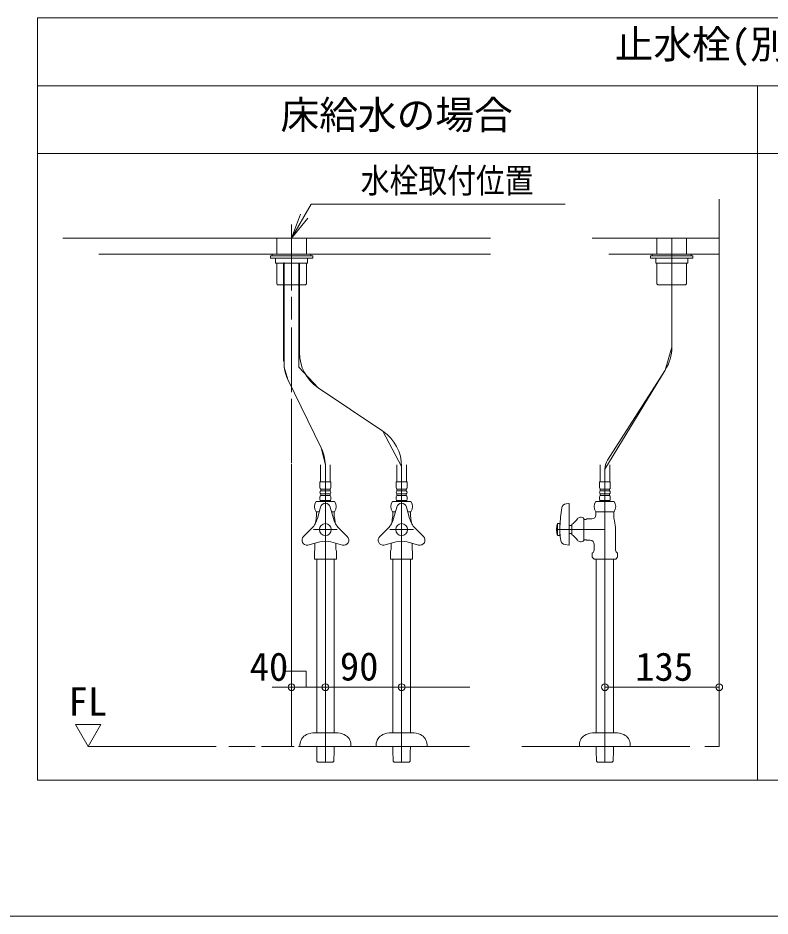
# Model space of a CAD drawing. Units: millimetres, scale not verified. Extents: x -1002 to 1002, y -687 to 676.
# Drawn here: x -53.3 to 335.2, y -687.1 to -223.2 of the extents above; entities that cross this region are included whole.
import ezdxf
from ezdxf.enums import TextEntityAlignment as Align

# ---------------------------------------------------------------- set-up
doc = ezdxf.new("R2010")
doc.units = ezdxf.units.MM
doc.header["$LTSCALE"] = 5
doc.layers.add('F-0', color=7, linetype='Continuous', lineweight=15)
doc.styles.add('ＭＳ ゴシック', font='')
doc.styles.get('ＭＳ ゴシック').set_extended_font_data('MS Gothic')

msp = doc.modelspace()

# ---------------------------------------------------------------- linework, layer by layer
at = {"layer": 'F-0', "lineweight": 18}
for p, q in [((-43.267, -616.931), (-43.267, -223.181)), ((-43.267, -223.181), (700.483, -223.181)), ((-43.267, -258.181), (700.483, -258.181)), ((328.608, -616.931), (328.608, -258.181)), ((328.608, -616.931), (-43.267, -616.931))]:
    msp.add_line(p, q, dxfattribs=at)
at = {"layer": 'F-0'}
for p, q in [((-43.267, -293.181), (328.608, -293.181)), ((328.608, -293.181), (700.483, -293.181)), ((87.983, -336.931), (98.087, -319.431)), ((98.087, -319.431), (229.337, -319.431)), ((308.921, -316.806), (308.921, -599.431)), ((87.983, -336.931), (92.651, -324.471)), ((87.983, -336.931), (94.546, -325.565)), ((87.983, -336.931), (96.44, -326.658)), ((87.983, -329.904), (87.983, -363.925)), ((-30.142, -336.931), (-11.373, -336.931)), ((190.796, -336.931), (-11.581, -336.931)), ((80.327, -336.931), (80.327, -345.244)), ((95.64, -345.244), (95.64, -336.931)), ((243.296, -336.931), (308.921, -336.931)), ((308.921, -336.931), (252.383, -336.931)), ((276.765, -345.244), (276.765, -336.931)), ((284.421, -393.248), (284.421, -336.931)), ((284.421, -393.248), (284.421, -336.931)), ((292.077, -336.931), (292.077, -345.244)), ((190.796, -345.244), (-11.572, -345.244)), ((-11.302, -345.244), (190.796, -345.244)), ((77.046, -346.119), (77.046, -347.213)), ((98.921, -346.119), (77.046, -346.119)), ((77.046, -347.213), (98.921, -347.213)), ((77.921, -345.244), (98.046, -345.244)), ((77.921, -346.119), (77.921, -345.244)), ((98.046, -346.119), (77.921, -346.119)), ((96.296, -347.213), (79.671, -347.213)), ((79.671, -347.213), (79.671, -349.838)), ((96.296, -349.838), (96.296, -347.213)), ((98.046, -345.244), (98.046, -346.119)), ((98.921, -347.213), (98.921, -346.119)), ((98.921, -346.775), (98.921, -347.213)), ((273.483, -347.213), (273.483, -346.119)), ((273.483, -346.119), (295.358, -346.119)), ((273.483, -346.775), (273.483, -347.213)), ((295.358, -347.213), (273.483, -347.213)), ((274.358, -345.244), (274.358, -346.119)), ((294.483, -345.244), (274.358, -345.244)), ((274.358, -346.119), (294.483, -346.119)), ((276.108, -347.213), (292.733, -347.213)), ((276.108, -349.838), (276.108, -347.213)), ((292.733, -347.213), (292.733, -349.838)), ((294.483, -346.119), (294.483, -345.244)), ((295.358, -346.119), (295.358, -347.213)), ((79.671, -349.838), (96.296, -349.838)), ((80.327, -349.838), (80.327, -360.513)), ((83.912, -400.372), (83.912, -349.838)), ((84.155, -349.577), (84.155, -403.625)), ((91.812, -349.838), (91.812, -403.488)), ((92.055, -396.013), (92.055, -349.838)), ((95.64, -360.513), (95.64, -349.838)), ((292.733, -349.838), (276.108, -349.838)), ((276.765, -360.513), (276.765, -349.838)), ((292.077, -349.838), (292.077, -360.513)), ((80.655, -360.841), (80.327, -360.513)), ((80.765, -360.95), (80.655, -360.841)), ((80.765, -360.95), (94.808, -360.95)), ((94.808, -360.95), (95.202, -360.95)), ((95.312, -360.841), (95.202, -360.95)), ((95.64, -360.513), (95.312, -360.841)), ((276.765, -360.513), (277.093, -360.841)), ((277.093, -360.841), (277.202, -360.95)), ((277.596, -360.95), (277.202, -360.95)), ((291.64, -360.95), (277.596, -360.95)), ((291.64, -360.95), (291.749, -360.841)), ((291.749, -360.841), (292.077, -360.513)), ((87.983, -367.219), (87.983, -378.887)), ((87.983, -383.005), (87.983, -416.497)), ((101.736, -414.175), (91.812, -403.488)), ((86.117, -409.942), (84.155, -403.625)), ((249.858, -456.229), (280.973, -405.036)), ((86.117, -409.942), (103.279, -445.218)), ((86.117, -409.942), (103.279, -445.218)), ((101.736, -414.175), (135.177, -436.627)), ((135.177, -436.627), (101.736, -414.175)), ((87.983, -419.928), (87.983, -452.975)), ((144.858, -454.788), (135.177, -436.627)), ((105.467, -453.937), (103.279, -445.218)), ((87.983, -453.447), (87.983, -472.087)), ((102.968, -454.05), (102.968, -462.8)), ((107.999, -462.8), (107.999, -454.05)), ((142.343, -454.05), (142.343, -462.8)), ((147.374, -462.8), (147.374, -454.05)), ((247.343, -462.8), (247.343, -454.05)), ((252.374, -454.05), (252.374, -462.8)), ((105.483, -454.788), (105.483, -462.8)), ((105.483, -454.788), (105.483, -487.431)), ((144.858, -454.788), (144.858, -462.8)), ((144.858, -454.788), (144.858, -487.431)), ((249.858, -456.229), (249.858, -462.8)), ((249.858, -456.229), (249.858, -607.634)), ((87.983, -459.498), (87.983, -576.18)), ((108.283, -462.8), (102.683, -462.8)), ((102.683, -462.8), (102.683, -465.753)), ((105.483, -462.8), (105.483, -607.634)), ((108.283, -465.753), (108.283, -462.8)), ((147.658, -462.8), (142.058, -462.8)), ((142.058, -462.8), (142.058, -465.753)), ((144.858, -462.8), (144.858, -607.634)), ((147.658, -465.753), (147.658, -462.8)), ((247.058, -462.8), (252.658, -462.8)), ((247.058, -465.753), (247.058, -462.8)), ((249.858, -462.8), (249.858, -487.431)), ((252.658, -462.8), (252.658, -465.753)), ((103.077, -466.519), (107.89, -466.519)), ((103.077, -467.394), (103.077, -466.519)), ((107.89, -467.394), (103.077, -467.394)), ((107.89, -466.519), (107.89, -467.394)), ((142.452, -466.519), (147.265, -466.519)), ((142.452, -467.394), (142.452, -466.519)), ((147.265, -467.394), (142.452, -467.394)), ((147.265, -466.519), (147.265, -467.394)), ((252.265, -466.519), (247.452, -466.519)), ((247.452, -466.519), (247.452, -467.394)), ((247.452, -467.394), (252.265, -467.394)), ((252.265, -467.394), (252.265, -466.519)), ((100.728, -472.863), (110.239, -472.863)), ((102.683, -470.566), (102.683, -471.988)), ((103.077, -468.925), (107.89, -468.925)), ((103.077, -469.8), (103.077, -468.925)), ((107.89, -469.8), (103.077, -469.8)), ((103.121, -472.425), (107.846, -472.425)), ((107.89, -468.925), (107.89, -469.8)), ((108.283, -471.988), (108.283, -470.566)), ((140.103, -472.863), (149.614, -472.863)), ((142.058, -470.566), (142.058, -471.988)), ((142.452, -468.925), (147.265, -468.925)), ((142.452, -469.8), (142.452, -468.925)), ((147.265, -469.8), (142.452, -469.8)), ((142.496, -472.425), (147.221, -472.425)), ((147.265, -468.925), (147.265, -469.8)), ((147.658, -471.988), (147.658, -470.566)), ((254.614, -472.863), (245.103, -472.863)), ((247.058, -471.988), (247.058, -470.566)), ((252.265, -468.925), (247.452, -468.925)), ((247.452, -468.925), (247.452, -469.8)), ((247.452, -469.8), (252.265, -469.8)), ((252.221, -472.425), (247.496, -472.425)), ((252.265, -469.8), (252.265, -468.925)), ((252.658, -470.566), (252.658, -471.988)), ((102.948, -475.814), (101.35, -481.776)), ((108.019, -475.814), (109.616, -481.776)), ((142.323, -475.814), (140.725, -481.776)), ((147.394, -475.814), (148.991, -481.776)), ((229.827, -474.102), (231.234, -473.904)), ((231.483, -495.273), (231.483, -474.12)), ((87.983, -477.893), (87.983, -576.783)), ((102.297, -478.244), (100.728, -478.244)), ((100.89, -478.244), (100.89, -479.124)), ((100.89, -478.244), (101.398, -478.244)), ((100.89, -479.124), (100.89, -479.775)), ((102.297, -478.244), (101.398, -478.244)), ((109.569, -478.244), (108.67, -478.244)), ((110.239, -478.244), (108.67, -478.244)), ((110.077, -479.124), (110.077, -479.775)), ((140.103, -478.244), (140.773, -478.244)), ((140.265, -478.244), (140.265, -479.124)), ((140.265, -479.124), (140.265, -479.775)), ((141.672, -478.244), (140.773, -478.244)), ((148.944, -478.244), (148.045, -478.244)), ((149.614, -478.244), (148.045, -478.244)), ((238.921, -481.713), (238.921, -493.15)), ((238.921, -482.181), (239.577, -482.181)), ((239.577, -482.181), (240.193, -482.181)), ((245.103, -478.244), (254.614, -478.244)), ((245.265, -478.244), (245.265, -479.124)), ((245.773, -478.244), (245.265, -478.244)), ((245.265, -479.124), (245.265, -479.775)), ((245.773, -478.244), (253.944, -478.244)), ((254.452, -478.244), (253.944, -478.244)), ((254.452, -478.244), (254.452, -479.124)), ((254.452, -479.124), (254.452, -479.775)), ((94.155, -491.044), (98.52, -486.679)), ((116.812, -491.044), (112.447, -486.679)), ((133.53, -491.044), (137.895, -486.679)), ((156.187, -491.044), (151.822, -486.679)), ((225.358, -484.369), (225.241, -484.806)), ((225.358, -490.494), (225.358, -484.369)), ((226.671, -484.369), (225.358, -484.369)), ((226.671, -484.369), (226.671, -490.494)), ((226.671, -485.681), (226.671, -489.181)), ((232.796, -485.353), (231.483, -485.353)), ((232.796, -490.056), (232.796, -484.806)), ((111.575, -487.431), (99.392, -487.431)), ((111.575, -487.431), (99.688, -487.431)), ((105.483, -487.431), (105.483, -607.634)), ((150.95, -487.431), (138.767, -487.431)), ((150.95, -487.431), (138.767, -487.431)), ((144.858, -487.431), (144.858, -607.634)), ((249.858, -487.431), (224.921, -487.431)), ((249.858, -487.431), (224.921, -487.431)), ((231.483, -489.509), (232.796, -489.509)), ((249.858, -607.634), (249.858, -487.431)), ((255.327, -487.431), (255.327, -497.677)), ((96.358, -495.525), (102.653, -493.838)), ((100.015, -494.545), (100.015, -497.677)), ((114.276, -495.436), (108.314, -493.838)), ((110.952, -497.677), (110.952, -494.545)), ((135.733, -495.525), (142.028, -493.838)), ((139.39, -494.545), (139.39, -497.677)), ((153.651, -495.436), (147.689, -493.838)), ((150.327, -497.677), (150.327, -494.545)), ((229.314, -495.22), (231.234, -495.49)), ((239.577, -492.681), (238.921, -492.681)), ((240.193, -492.681), (239.577, -492.681)), ((244.39, -495.088), (244.39, -497.677)), ((243.291, -499.681), (243.749, -499.223)), ((243.291, -499.681), (243.291, -501.755)), ((255.968, -499.223), (256.426, -499.681)), ((256.426, -501.755), (256.426, -499.681)), ((256.426, -501.755), (256.426, -499.681)), ((99.905, -502.744), (99.796, -502.634)), ((99.905, -502.744), (100.9, -502.744)), ((111.062, -502.744), (100.9, -502.744)), ((100.977, -592.431), (100.977, -502.744)), ((109.99, -502.744), (109.99, -592.431)), ((139.28, -502.744), (139.171, -502.634)), ((139.28, -502.744), (140.275, -502.744)), ((150.437, -502.744), (140.275, -502.744)), ((140.352, -592.431), (140.352, -502.744)), ((149.365, -502.744), (149.365, -592.431)), ((243.291, -501.755), (244.28, -502.744)), ((244.28, -502.744), (255.437, -502.744)), ((245.352, -502.744), (245.352, -592.431)), ((254.365, -592.431), (254.365, -502.744)), ((255.437, -502.744), (256.426, -501.755)), ((77.993, -568.895), (180.117, -568.895)), ((249.858, -568.895), (308.917, -568.895)), ((87.983, -576.783), (87.983, -588.435)), ((87.983, -579.612), (87.983, -586.182)), ((-23.579, -588.065), (-10.454, -588.065)), ((-17.017, -599.431), (-23.579, -588.065)), ((-10.454, -588.065), (-17.017, -599.431)), ((87.983, -588.619), (87.983, -599.431)), ((87.983, -589.124), (87.983, -599.431)), ((110.823, -592.431), (100.144, -592.431)), ((150.198, -592.431), (139.519, -592.431)), ((244.519, -592.431), (255.198, -592.431)), ((-17.017, -599.431), (49.015, -599.431)), ((55.657, -599.431), (69.177, -599.431)), ((72.497, -599.431), (89.397, -599.431)), ((91.582, -599.431), (179.938, -599.431)), ((92.358, -598.556), (92.358, -599.431)), ((118.608, -599.431), (92.358, -599.431)), ((100.977, -600.586), (100.977, -599.433)), ((101.001, -601.509), (100.977, -600.586)), ((109.99, -600.586), (109.966, -601.509)), ((109.99, -599.433), (109.99, -600.586)), ((118.608, -599.431), (118.608, -598.556)), ((131.733, -598.556), (131.733, -599.431)), ((157.983, -599.431), (131.733, -599.431)), ((140.352, -600.586), (140.352, -599.433)), ((140.376, -601.509), (140.352, -600.586)), ((149.365, -600.586), (149.341, -601.509)), ((149.365, -599.433), (149.365, -600.586)), ((157.983, -599.431), (157.983, -598.556)), ((207.017, -599.431), (293.697, -599.431)), ((236.733, -599.431), (236.733, -598.556)), ((236.733, -599.431), (262.983, -599.431)), ((245.352, -599.431), (245.352, -600.586)), ((245.352, -600.586), (245.376, -601.509)), ((245.376, -601.509), (245.497, -607.126)), ((254.22, -607.126), (254.341, -601.509)), ((254.341, -601.509), (254.365, -600.586)), ((254.365, -600.586), (254.365, -599.431)), ((262.983, -598.556), (262.983, -599.431)), ((301.481, -599.431), (301.537, -599.431)), ((101.658, -607.634), (101.765, -607.634)), ((101.658, -607.634), (101.658, -607.634)), ((101.765, -607.634), (109.202, -607.634)), ((109.202, -607.634), (109.309, -607.634)), ((109.309, -607.634), (109.309, -607.634)), ((141.033, -607.634), (141.14, -607.634)), ((141.033, -607.634), (141.033, -607.634)), ((141.14, -607.634), (148.577, -607.634)), ((148.577, -607.634), (148.684, -607.634)), ((148.684, -607.634), (148.684, -607.634)), ((245.497, -607.126), (246.033, -607.634)), ((253.577, -607.634), (246.14, -607.634)), ((253.684, -607.634), (254.22, -607.126)), ((-1002.086, -687.064), (1002.034, -687.064))]:
    msp.add_line(p, q, dxfattribs=at)
at = {"layer": 'F-0', "lineweight": 18}
msp.add_lwpolyline([(700.483, -223.181), (700.483, -616.931), (328.608, -616.931)], dxfattribs=at)
at = {"layer": 'F-0'}
for points in [[(301.537, -599.431), (308.921, -599.431), (308.921, -316.806)], [(251.919, -345.244), (308.921, -345.244), (252.43, -345.244)], [(95.202, -360.95), (95.158, -360.95), (87.108, -360.95)], [(277.202, -360.95), (277.246, -360.95), (285.296, -360.95)], [(251.238, -451.514), (280.973, -405.036), (284.421, -393.248)], [(103.077, -472.425), (102.858, -472.644), (102.858, -472.863)], [(108.108, -472.863), (108.108, -472.644), (107.89, -472.425)], [(142.452, -472.425), (142.233, -472.644), (142.233, -472.863)], [(147.483, -472.863), (147.483, -472.644), (147.265, -472.425)], [(247.233, -472.863), (247.233, -472.644), (247.452, -472.425)], [(252.265, -472.425), (252.483, -472.644), (252.483, -472.863)], [(109.569, -478.244), (110.077, -478.244), (110.077, -479.124)], [(148.944, -478.244), (149.452, -478.244), (149.452, -479.124), (149.452, -479.775)], [(240.193, -482.181), (240.412, -481.963), (243.077, -481.963)], [(225.241, -490.056), (225.358, -490.494), (226.671, -490.494)], [(240.193, -492.681), (240.412, -492.9), (242.202, -492.9)], [(99.796, -498.63), (99.796, -501.755), (99.796, -502.634)], [(111.171, -498.63), (111.171, -502.634), (111.062, -502.744)], [(139.171, -498.63), (139.171, -501.755), (139.171, -502.634)], [(150.546, -498.63), (150.546, -502.634), (150.437, -502.744)], [(95.538, -568.775), (95.538, -560.503), (84.777, -560.503)], [(101.658, -607.634), (101.122, -607.126), (101.001, -601.509)], [(109.966, -601.509), (109.845, -607.126), (109.309, -607.634)], [(141.033, -607.634), (140.497, -607.126), (140.376, -601.509)], [(149.341, -601.509), (149.22, -607.126), (148.684, -607.634)], [(246.14, -607.634), (246.033, -607.634), (246.033, -607.634)], [(253.684, -607.634), (253.684, -607.634), (253.577, -607.634)]]:
    msp.add_lwpolyline(points, dxfattribs=at)
for centre, radius in [((105.483, -487.431), 3.062), ((144.858, -487.431), 3.062), ((87.983, -568.895), 1.75), ((87.983, -568.895), 1.75), ((105.483, -568.895), 1.75), ((105.483, -568.895), 1.75), ((144.858, -568.895), 1.75), ((144.858, -568.895), 1.75), ((249.858, -568.895), 1.75), ((249.858, -568.895), 1.75), ((308.917, -568.895), 1.75), ((308.917, -568.895), 1.75), ((308.917, -568.895), 1.75)]:
    msp.add_circle(centre, radius, dxfattribs=at)
for centre, radius, start, end in [((262.546, -393.248), 21.875, 327.39011, 0), ((113.93, -396.013), 21.875, 180, 236.12262), ((105.787, -400.372), 21.875, 188.55163, 205.94376), ((122.983, -454.788), 21.875, 0, 56.12262), ((83.608, -454.788), 21.875, 2.23046, 25.94376), ((83.608, -454.788), 21.875, 0, 2.23046), ((258.608, -456.229), 8.75, 147.39011, 180), ((103.625, -465.753), 0.941, 180, 234.43222), ((103.625, -468.159), 0.941, 125.56778, 234.43222), ((107.342, -465.753), 0.941, 305.56778, 0), ((107.342, -468.159), 0.941, 305.56778, 54.43222), ((143, -465.753), 0.941, 180, 234.43222), ((143, -468.159), 0.941, 125.56778, 234.43222), ((146.717, -465.753), 0.941, 305.56778, 0), ((146.717, -468.159), 0.941, 305.56778, 54.43222), ((248, -465.753), 0.941, 180, 234.43222), ((248, -468.159), 0.941, 125.56778, 234.43222), ((251.717, -465.753), 0.941, 305.56778, 0), ((251.717, -468.159), 0.941, 305.56778, 54.43222), ((104.718, -475.553), 4.812, 146.00705, 213.99295), ((103.121, -471.988), 0.438, 180, 270), ((103.625, -470.566), 0.941, 125.56778, 180), ((107.846, -471.988), 0.438, 270, 0), ((107.342, -470.566), 0.941, 0, 54.43222), ((106.249, -475.553), 4.812, 326.00705, 33.99295), ((144.093, -475.553), 4.812, 146.00705, 213.99295), ((143, -470.566), 0.941, 125.56778, 180), ((142.496, -471.988), 0.438, 180, 270), ((147.221, -471.988), 0.438, 270, 0), ((146.717, -470.566), 0.941, 0, 54.43222), ((145.624, -475.553), 4.812, 326.00705, 33.99295), ((249.093, -475.553), 4.812, 146.00705, 213.99295), ((248, -470.566), 0.941, 125.56778, 180), ((247.496, -471.988), 0.438, 180, 270), ((252.221, -471.988), 0.438, 270, 0), ((251.717, -470.566), 0.941, 0, 54.43222), ((250.624, -475.553), 4.812, 326.00705, 33.99295), ((105.483, -476.494), 2.625, 15, 165), ((144.858, -476.494), 2.625, 15, 165), ((292.296, -487.431), 65.648, 170.1971, 178.47247), ((230.193, -476.701), 2.625, 98, 170.1971), ((231.265, -474.12), 0.219, 0, 98), ((90.786, -478.946), 10.938, 315, 345), ((86.644, -479.775), 14.246, 346.9604, 0), ((120.181, -478.946), 10.938, 195, 225), ((124.323, -479.775), 14.246, 180, 193.0396), ((130.161, -478.946), 10.938, 315, 345), ((126.019, -479.775), 14.246, 346.9604, 0), ((159.556, -478.946), 10.938, 195, 225), ((163.698, -479.775), 14.246, 180, 193.0396), ((226.931, -476.097), 10.5, 303.95919, 326.04081), ((237.39, -483.275), 2.188, 45.573, 143.1301), ((243.077, -479.775), 2.188, 270, 0), ((268.698, -479.775), 14.246, 180, 193.0396), ((119.702, -487.431), 19.688, 166.9604, 171.25756), ((91.265, -487.431), 19.688, 8.74244, 13.0396), ((159.077, -487.431), 19.688, 166.9604, 171.25756), ((130.64, -487.431), 19.688, 8.74244, 13.0396), ((235.858, -487.431), 10.938, 166.70293, 180), ((235.858, -487.431), 10.938, 166.11346, 166.70293), ((235.64, -487.431), 19.688, 0, 13.0396), ((96.011, -492.9), 2.625, 135, 277.52424), ((114.956, -492.9), 2.625, 255, 45), ((135.386, -492.9), 2.625, 135, 277.52424), ((154.331, -492.9), 2.625, 255, 45), ((235.858, -487.431), 10.938, 180, 193.29707), ((235.858, -487.431), 10.938, 193.29707, 193.88654), ((259.445, -487.591), 32.812, 182.77864, 189.59149), ((226.931, -498.765), 10.5, 33.95919, 56.04081), ((105.483, -504.403), 10.938, 75, 105), ((144.858, -504.403), 10.938, 75, 105), ((229.679, -492.621), 2.625, 189.59149, 261.99591), ((231.265, -495.273), 0.219, 261.99591, 0), ((237.39, -491.588), 2.188, 216.8699, 314.427), ((242.202, -495.088), 2.188, 0, 90), ((97.827, -497.677), 2.188, 334.15807, 0), ((113.14, -497.677), 2.188, 180, 205.84193), ((137.202, -497.677), 2.188, 334.15807, 0), ((152.515, -497.677), 2.188, 180, 205.84193), ((242.202, -497.677), 2.188, 315, 0), ((257.515, -497.677), 2.188, 180, 225), ((98.046, -598.556), 5.688, 113.55646, 180), ((100.144, -603.369), 10.938, 90, 113.55646), ((110.823, -603.369), 10.938, 66.44354, 90), ((112.921, -598.556), 5.688, 0, 66.44354), ((137.421, -598.556), 5.688, 113.55646, 180), ((139.519, -603.369), 10.938, 90, 113.55646), ((150.198, -603.369), 10.938, 66.44354, 90), ((152.296, -598.556), 5.688, 0, 66.44354), ((242.421, -598.556), 5.688, 113.55646, 180), ((244.519, -603.369), 10.938, 90, 113.55646), ((255.198, -603.369), 10.938, 66.44354, 90), ((257.296, -598.556), 5.688, 0, 66.44354)]:
    msp.add_arc(centre, radius, start, end, dxfattribs=at)

# ---------------------------------------------------------------- texts
at = {"layer": 'F-0', "style": 'ＭＳ ゴシック'}
for s, p in [('止水栓(別途手配)参考位置', (254.928, -248.497)), ('床給水の場合', (82.287, -284.954)), ('40', (66.367, -569.944)), ('90', (112.951, -569.801)), ('135', (265.527, -569.944)), ('FL', (-27.219, -587.951))]:
    msp.add_text(s, height=14.66, dxfattribs=at).set_placement(p, align=Align.BOTTOM_LEFT)
at = {"layer": 'F-0', "style": 'ＭＳ ゴシック', "width": 0.85}
msp.add_text('水栓取付位置', height=12.83, dxfattribs=at).set_placement((123.754, -317.398), align=Align.BOTTOM_LEFT)

doc.saveas('drawing.dxf')
